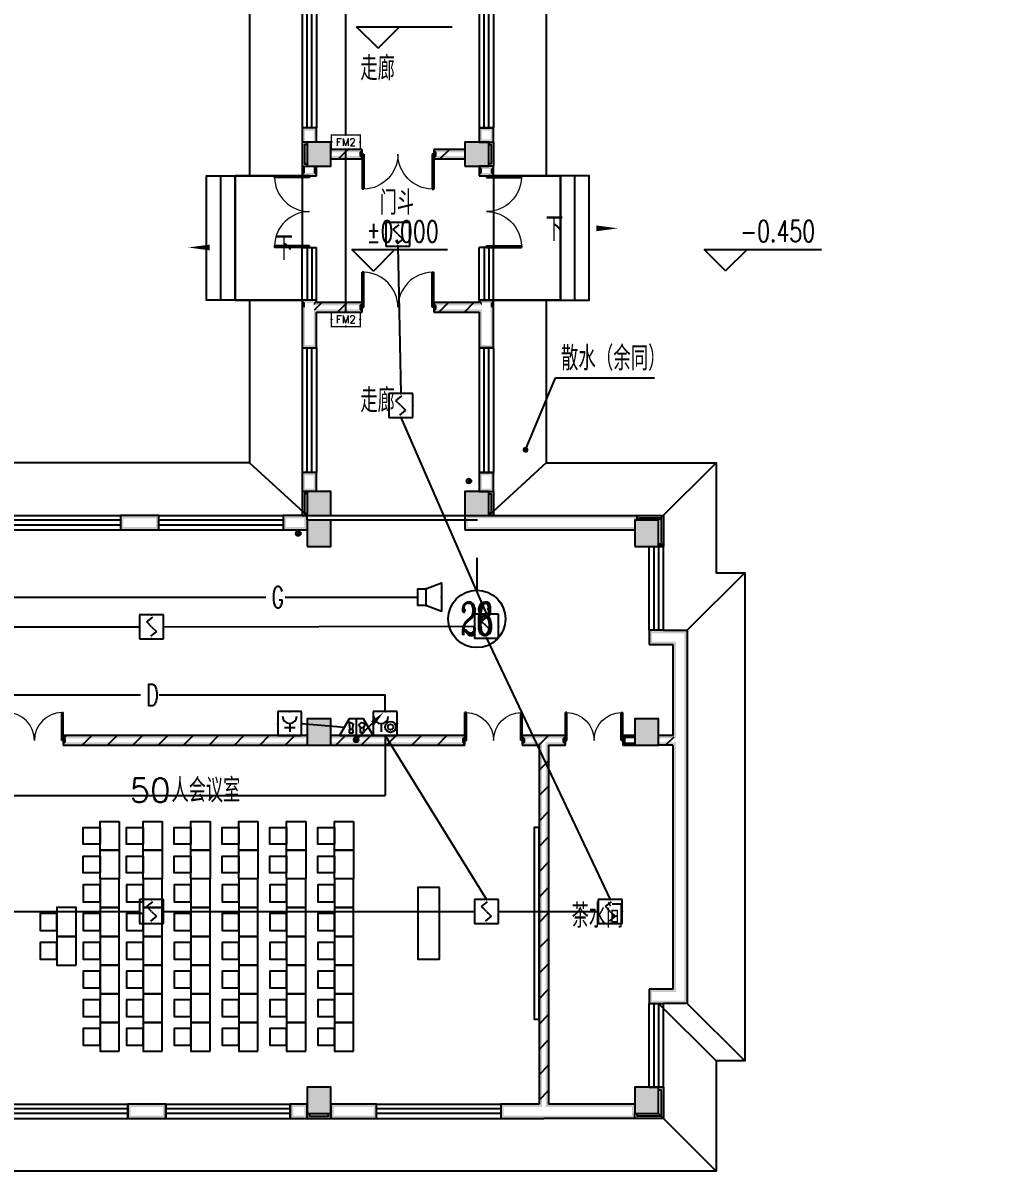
# Model space of a CAD drawing. Extents: x 101023 to 279373, y -114511 to 293844.
# Drawn here: x 221340 to 241580, y -96566 to -72574 of the extents above; entities that cross this region are included whole.
import ezdxf
from ezdxf.enums import TextEntityAlignment as Align

# ---------------------------------------------------------------- set-up
doc = ezdxf.new("R2010")
doc.units = 0
doc.header["$LTSCALE"] = 1000
doc.header["$MEASUREMENT"] = 0
for name, color, linetype in [('A-FLOR-STRS', 51, 'Continuous'), ('A-WALL-PATT', 252, 'Continuous'), ('AXIS', 3, 'Continuous'), ('AXIS_TEXT', 7, 'Continuous'), ('COLUMN', 2, 'Continuous'), ('DIM_ELEV', 3, 'Continuous'), ('DIM_LEAD', 3, 'Continuous'), ('DIM_SYMB', 3, 'Continuous'), ('EQUIP-广播', 3, 'Continuous'), ('EQUIP-消防', 3, 'Continuous'), ('LWIRE', 4, 'Continuous'), ('PUB_HATCH', 8, 'Continuous'), ('PUB_TEXT', 7, 'Continuous'), ('PUB_WALL', 2, 'Continuous'), ('SIG_TEXT', 7, 'Continuous'), ('STAIR', 2, 'Continuous'), ('WALL', 2, 'Continuous'), ('WINDOW', 2, 'Continuous'), ('WIRE-消防', 1, 'Continuous'), ('家具', 8, 'Continuous'), ('排水', 153, 'Continuous'), ('看线', 30, 'Continuous')]:
    doc.layers.add(name, color=color, linetype=linetype)
doc.styles.add('_TCH_AXIS', font='COMPLEX', dxfattribs={"bigfont": 'GBCBIG'})
doc.styles.add('_TCH_DIM', font='simplex.shx', dxfattribs={"bigfont": 'gbcbig.shx'})
doc.styles.add('_TCH_LABEL', font='simplex.shx', dxfattribs={"bigfont": 'gbcbig.shx'})
doc.styles.add('_TEL_DIM', font='simplex.shx', dxfattribs={"width": 0.8, "height": 3.5, "bigfont": 'gbcbig.shx'})
doc.styles.add('COMPLEX', font='COMPLEX')
doc.styles.get("Standard").update_dxf_attribs({"font": 'simplex.shx', "width": 0.8, "bigfont": 'gbcbig.shx'})
pattern_1 = [(45, (-908016.57, -754752.9), (-265.16515, 265.16515), [])]

# ---------------------------------------------------------------- blocks, each defined once
blk = doc.blocks.new('$equip$00002656')
for p, q in [((-0.5, 1), (-0.5, 0)), ((0.5, 1), (-0.5, 1)), ((0.5, 0), (0.5, 1)), ((0, 0.5), (0, 0.15)), ((-0.5, 0), (0.5, 0)), ((-0.219, 0.331), (0.222, 0.331))]:
    blk.add_line(p, q)
at = {"const_width": 0.04}
blk.add_lwpolyline([(-0.5, 1), (0.5, 1), (0.5, 0), (-0.5, 0), (-0.5, 1), (0.5, 1)], dxfattribs=at)
blk.add_arc((0, 0.8), 0.3, 180, 0)
for p in [(0, 1), (-0.5, 0.5), (0.5, 0.5), (0, 0)]:
    blk.add_point(p)
at = {"color": 7, "flags": 1}
for tag, height, p in [('B', 0.4, (0.762, 0.292)), ('A', 0.00002, (0, 0))]:
    blk.add_attdef(tag, text='', height=height, dxfattribs=at).set_placement(p, align=Align.MIDDLE_CENTER)
blk = doc.blocks.new('$equip$00002982')
for p, q in [((0.35, 0.35), (1, 0.6)), ((1, 0.6), (1, -0.6)), ((0, 0.35), (0.35, 0.35)), ((0, 0.35), (0, -0.35)), ((0.35, 0.35), (0.35, -0.35)), ((0.35, -0.35), (0, -0.35)), ((1, -0.6), (0.35, -0.35))]:
    blk.add_line(p, q)
at = {"const_width": 0.04}
blk.add_lwpolyline([(0.35, 0.35), (0, 0.35), (0, -0.35), (0.35, -0.35), (1, -0.6), (1, 0.6), (0.35, 0.35), (0, 0.35)], dxfattribs=at)
for p in [(0, 0), (0.35, 0.35), (1, 0), (0.35, -0.35)]:
    blk.add_point(p)
at = {"color": 7, "style": '_TEL_DIM', "flags": 1}
for tag in ['A', 'REMARK']:
    blk.add_attdef(tag, text='', height=0.00002, dxfattribs=at).set_placement((0, 0), align=Align.MIDDLE_CENTER)
blk = doc.blocks.new('$Equip$00002649')
for p, q in [((-0.5, 0.5), (-0.5, -0.5)), ((0.5, 0.5), (-0.5, 0.5)), ((0.5, -0.5), (0.5, 0.5)), ((-0.2, 0.2), (0.05, 0.4)), ((0, 0), (-0.2, 0.2)), ((0, 0), (0.2, -0.2)), ((0.2, -0.2), (-0.05, -0.4)), ((-0.5, -0.5), (0.5, -0.5))]:
    blk.add_line(p, q)
at = {"const_width": 0.04}
blk.add_lwpolyline([(-0.5, 0.5), (0.5, 0.5), (0.5, -0.5), (-0.5, -0.5), (-0.5, 0.5), (0.5, 0.5)], dxfattribs=at)
for p in [(0, 0.5), (-0.5, 0), (0.5, 0), (0, -0.5)]:
    blk.add_point(p)
at = {"color": 7, "flags": 1}
for tag, height, p in [('A', 0.00002, (0, 0)), ('B', 0.4, (0.762, -0.208))]:
    blk.add_attdef(tag, text='', height=height, dxfattribs=at).set_placement(p, align=Align.MIDDLE_CENTER)
blk = doc.blocks.new('ng')
at = {"layer": '排水'}
for p, q in [((345991, 781358), (346091, 781358)), ((346041, 781408), (346041, 781308))]:
    blk.add_line(p, q, dxfattribs=at)
blk.add_circle((346041, 781358), 50, dxfattribs=at)
blk = doc.blocks.new('雨水管')
at = {"layer": '排水'}
blk.add_blockref('ng', (682384, -122908), dxfattribs=at)
blk = doc.blocks.new('_AXISO')
blk.add_circle((0, 0), 0.5)
at = {"layer": 'AXIS_TEXT', "style": 'COMPLEX', "width": 1.041667}
blk.add_attdef('A', text='', height=0.56, dxfattribs=at).set_placement((-0.25, -0.28), (0.25, -0.28), align=Align.FIT)
blk = doc.blocks.new('ERT')
at = {"layer": 'AXIS'}
blk.add_line((1032158.2, 786805.7), (1032158.2, 786130.2), dxfattribs=at)
ref = blk.add_blockref('_AXISO', (1032158.2, 785530.2), dxfattribs=dict(at, xscale=1200, yscale=1200, zscale=1200))
ref.add_attrib('A', '23', dxfattribs={"layer": 'AXIS_TEXT', "height": 678.82, "style": '_TCH_AXIS', "width": 0.617647}).set_placement((1031818.8, 785190.7), (1032497.6, 785190.7), align=Align.FIT)
blk = doc.blocks.new('123')
at = {"layer": '家具'}
for points in [[(574640, 809993), (574640, 809393), (574240, 809393), (574240, 809993)], [(575540, 809993), (575540, 809393), (575140, 809393), (575140, 809993)], [(576540, 809993), (576540, 809393), (576140, 809393), (576140, 809993)], [(577540, 809993), (577540, 809393), (577140, 809393), (577140, 809993)], [(578540, 809993), (578540, 809393), (578140, 809393), (578140, 809993)], [(579540, 809993), (579540, 809393), (579140, 809393), (579140, 809993)], [(574240, 809868), (574240, 809518), (573890, 809518), (573890, 809868)], [(575140, 809868), (575140, 809518), (574790, 809518), (574790, 809868)], [(576140, 809868), (576140, 809518), (575790, 809518), (575790, 809868)], [(577140, 809868), (577140, 809518), (576790, 809518), (576790, 809868)], [(578140, 809868), (578140, 809518), (577790, 809518), (577790, 809868)], [(579140, 809868), (579140, 809518), (578790, 809518), (578790, 809868)], [(583418, 805865), (583418, 809865), (583318, 809865), (583318, 805865)], [(574240, 809268), (574240, 808918), (573890, 808918), (573890, 809268)], [(574640, 809393), (574640, 808793), (574240, 808793), (574240, 809393)], [(575140, 809268), (575140, 808918), (574790, 808918), (574790, 809268)], [(575540, 809393), (575540, 808793), (575140, 808793), (575140, 809393)], [(576140, 809268), (576140, 808918), (575790, 808918), (575790, 809268)], [(576540, 809393), (576540, 808793), (576140, 808793), (576140, 809393)], [(577140, 809268), (577140, 808918), (576790, 808918), (576790, 809268)], [(577540, 809393), (577540, 808793), (577140, 808793), (577140, 809393)], [(578140, 809268), (578140, 808918), (577790, 808918), (577790, 809268)], [(578540, 809393), (578540, 808793), (578140, 808793), (578140, 809393)], [(579140, 809268), (579140, 808918), (578790, 808918), (578790, 809268)], [(579540, 809393), (579540, 808793), (579140, 808793), (579140, 809393)], [(574640, 808193), (574640, 808793), (574240, 808793), (574240, 808193)], [(575540, 808193), (575540, 808793), (575140, 808793), (575140, 808193)], [(576540, 808193), (576540, 808793), (576140, 808793), (576140, 808193)], [(577540, 808193), (577540, 808793), (577140, 808793), (577140, 808193)], [(578540, 808193), (578540, 808793), (578140, 808793), (578140, 808193)], [(579540, 808193), (579540, 808793), (579140, 808793), (579140, 808193)], [(574240, 808318), (574240, 808668), (573890, 808668), (573890, 808318)], [(575140, 808318), (575140, 808668), (574790, 808668), (574790, 808318)], [(576140, 808318), (576140, 808668), (575790, 808668), (575790, 808318)], [(577140, 808318), (577140, 808668), (576790, 808668), (576790, 808318)], [(578140, 808318), (578140, 808668), (577790, 808668), (577790, 808318)], [(579140, 808318), (579140, 808668), (578790, 808668), (578790, 808318)], [(581335, 808615), (580885, 808615), (580885, 807115), (581335, 807115)], [(573340, 807718), (573340, 808068), (572990, 808068), (572990, 807718)], [(573740, 807593), (573740, 808193), (573340, 808193), (573340, 807593)], [(574240, 807718), (574240, 808068), (573890, 808068), (573890, 807718)], [(574640, 807593), (574640, 808193), (574240, 808193), (574240, 807593)], [(575140, 807718), (575140, 808068), (574790, 808068), (574790, 807718)], [(575540, 807593), (575540, 808193), (575140, 808193), (575140, 807593)], [(576140, 807718), (576140, 808068), (575790, 808068), (575790, 807718)], [(576540, 807593), (576540, 808193), (576140, 808193), (576140, 807593)], [(577140, 807718), (577140, 808068), (576790, 808068), (576790, 807718)], [(577540, 807593), (577540, 808193), (577140, 808193), (577140, 807593)], [(578140, 807718), (578140, 808068), (577790, 808068), (577790, 807718)], [(578540, 807593), (578540, 808193), (578140, 808193), (578140, 807593)], [(579140, 807718), (579140, 808068), (578790, 808068), (578790, 807718)], [(579540, 807593), (579540, 808193), (579140, 808193), (579140, 807593)], [(573740, 806993), (573740, 807593), (573340, 807593), (573340, 806993)], [(574640, 806993), (574640, 807593), (574240, 807593), (574240, 806993)], [(575540, 806993), (575540, 807593), (575140, 807593), (575140, 806993)], [(576540, 806993), (576540, 807593), (576140, 807593), (576140, 806993)], [(577540, 806993), (577540, 807593), (577140, 807593), (577140, 806993)], [(578540, 806993), (578540, 807593), (578140, 807593), (578140, 806993)], [(579540, 806993), (579540, 807593), (579140, 807593), (579140, 806993)], [(573340, 807118), (573340, 807468), (572990, 807468), (572990, 807118)], [(574240, 807118), (574240, 807468), (573890, 807468), (573890, 807118)], [(575140, 807118), (575140, 807468), (574790, 807468), (574790, 807118)], [(576140, 807118), (576140, 807468), (575790, 807468), (575790, 807118)], [(577140, 807118), (577140, 807468), (576790, 807468), (576790, 807118)], [(578140, 807118), (578140, 807468), (577790, 807468), (577790, 807118)], [(579140, 807118), (579140, 807468), (578790, 807468), (578790, 807118)], [(574240, 806518), (574240, 806868), (573890, 806868), (573890, 806518)], [(574640, 806393), (574640, 806993), (574240, 806993), (574240, 806393)], [(575140, 806518), (575140, 806868), (574790, 806868), (574790, 806518)], [(575540, 806393), (575540, 806993), (575140, 806993), (575140, 806393)], [(576140, 806518), (576140, 806868), (575790, 806868), (575790, 806518)], [(576540, 806393), (576540, 806993), (576140, 806993), (576140, 806393)], [(577140, 806518), (577140, 806868), (576790, 806868), (576790, 806518)], [(577540, 806393), (577540, 806993), (577140, 806993), (577140, 806393)], [(578140, 806518), (578140, 806868), (577790, 806868), (577790, 806518)], [(578540, 806393), (578540, 806993), (578140, 806993), (578140, 806393)], [(579140, 806518), (579140, 806868), (578790, 806868), (578790, 806518)], [(579540, 806393), (579540, 806993), (579140, 806993), (579140, 806393)], [(574640, 805793), (574640, 806393), (574240, 806393), (574240, 805793)], [(575540, 805793), (575540, 806393), (575140, 806393), (575140, 805793)], [(576540, 805793), (576540, 806393), (576140, 806393), (576140, 805793)], [(577540, 805793), (577540, 806393), (577140, 806393), (577140, 805793)], [(578540, 805793), (578540, 806393), (578140, 806393), (578140, 805793)], [(579540, 805793), (579540, 806393), (579140, 806393), (579140, 805793)], [(574240, 805918), (574240, 806268), (573890, 806268), (573890, 805918)], [(575140, 805918), (575140, 806268), (574790, 806268), (574790, 805918)], [(576140, 805918), (576140, 806268), (575790, 806268), (575790, 805918)], [(577140, 805918), (577140, 806268), (576790, 806268), (576790, 805918)], [(578140, 805918), (578140, 806268), (577790, 806268), (577790, 805918)], [(579140, 805918), (579140, 806268), (578790, 806268), (578790, 805918)], [(574240, 805318), (574240, 805668), (573890, 805668), (573890, 805318)], [(574640, 805193), (574640, 805793), (574240, 805793), (574240, 805193)], [(575140, 805318), (575140, 805668), (574790, 805668), (574790, 805318)], [(575540, 805193), (575540, 805793), (575140, 805793), (575140, 805193)], [(576140, 805318), (576140, 805668), (575790, 805668), (575790, 805318)], [(576540, 805193), (576540, 805793), (576140, 805793), (576140, 805193)], [(577140, 805318), (577140, 805668), (576790, 805668), (576790, 805318)], [(577540, 805193), (577540, 805793), (577140, 805793), (577140, 805193)], [(578140, 805318), (578140, 805668), (577790, 805668), (577790, 805318)], [(578540, 805193), (578540, 805793), (578140, 805793), (578140, 805193)], [(579140, 805318), (579140, 805668), (578790, 805668), (578790, 805318)], [(579540, 805193), (579540, 805793), (579140, 805793), (579140, 805193)]]:
    blk.add_lwpolyline(points, close=True, dxfattribs=at)
blk = doc.blocks.new('$WINLIB2D$00000001')
at = {"color": 0}
for points in [[(-0.5, 0.5), (-0.5, -0.5)], [(-0.5, 0.5), (0.5, 0.5)], [(0.5, -0.5), (0.5, 0.5)], [(0.5, 0.1667), (-0.5, 0.1667)], [(0.5, -0.1667), (-0.5, -0.1667)], [(-0.5, -0.5), (0.5, -0.5)]]:
    blk.add_lwpolyline(points, dxfattribs=at)
blk = doc.blocks.new('$DorLib2D$00000002')
for p, q in [((-0.5, 0), (-0.5, 0.4875)), ((-0.475, 0.4875), (-0.5, 0.4875)), ((-0.475, 0), (-0.475, 0.4875)), ((0.475, 0), (0.475, 0.4875)), ((0.475, 0.4875), (0.5, 0.4875)), ((0.5, 0), (0.5, 0.4875)), ((-0.5, 0), (-0.475, 0)), ((0.5, 0), (0.475, 0))]:
    blk.add_line(p, q)
at = {"lineweight": 13}
for centre, start, end in [((-0.4875, 0), 0, 88.53072), ((0.4875, 0), 91.46928, 180)]:
    blk.add_arc(centre, 0.4875, start, end, dxfattribs=at)
blk = doc.blocks.new('_FZH')
blk.add_lwpolyline([(-0.5, -0.5), (0.5, -0.5), (0.5, 0.5), (-0.5, 0.5)], close=True)
at = {"layer": 'PUB_HATCH'}
blk.add_solid([(-0.5, -0.5), (0.5, -0.5), (-0.5, 0.5), (0.5, 0.5)], dxfattribs=at)
blk = doc.blocks.new('A$C40CE5D7B')
at = {"layer": 'A-WALL-PATT'}
h = blk.add_hatch(dxfattribs=at)
h.set_pattern_fill('普通砖', color=256, scale=150, style=0)
h.set_pattern_definition(pattern_1)
h.paths.add_polyline_path([(111450, 40320), (111450, 40120), (112100, 40120), (112100, 40320)])
h = blk.add_hatch(dxfattribs=at)
h.set_pattern_fill('普通砖', color=256, scale=150, style=0)
h.set_pattern_definition(pattern_1)
h.paths.add_polyline_path([(114250, 40120), (114250, 40320), (113600, 40320), (113600, 40120)])
h = blk.add_hatch(dxfattribs=at)
h.set_pattern_fill('普通砖', color=256, scale=150, style=0)
h.set_pattern_definition(pattern_1)
h.paths.add_polyline_path([(111050, 37020), (111150, 36920), (112100, 36920), (112100, 37120), (111150, 37120)])
h = blk.add_hatch(dxfattribs=at)
h.set_pattern_fill('普通砖', color=256, scale=150, style=0)
h.set_pattern_definition(pattern_1)
h.paths.add_polyline_path([(114650, 37020), (114550, 37120), (113600, 37120), (113600, 36920), (114550, 36920)])
h = blk.add_hatch(dxfattribs=at)
h.set_pattern_fill('普通砖', color=256, scale=150, style=0)
h.set_pattern_definition(pattern_1)
h.paths.add_polyline_path([(110950, 27870), (110950, 28070), (105850, 28070), (105850, 27870)])
h = blk.add_hatch(dxfattribs=at)
h.set_pattern_fill('普通砖', color=256, scale=150, style=0)
h.set_pattern_definition(pattern_1)
h.paths.add_polyline_path([(111450, 28070), (111450, 27870), (114250, 27870), (114250, 28070)])
h = blk.add_hatch(dxfattribs=at)
h.set_pattern_fill('普通砖', color=256, scale=150, style=0)
h.set_pattern_definition(pattern_1)
h.paths.add_polyline_path([(115900, 27937), (115900, 28070), (115450, 28070), (115450, 27870), (115800, 27870), (115860, 27930)])
h = blk.add_hatch(dxfattribs=at)
h.set_pattern_fill('普通砖', color=256, scale=150, style=0)
h.set_pattern_definition(pattern_1)
h.paths.add_polyline_path([(115900, 27937), (115860, 27930), (115800, 27870), (115800, 20370), (115900, 20270), (116000, 20370), (116000, 27870), (115940, 27930)])
h = blk.add_hatch(dxfattribs=at)
h.set_pattern_fill('普通砖', color=256, scale=150, style=0)
h.set_pattern_definition(pattern_1)
h.paths.add_polyline_path([(115940, 27930), (116000, 27870), (116350, 27870), (116350, 28070), (115900, 28070), (115900, 27937)])
h = blk.add_hatch(dxfattribs=at)
h.set_pattern_fill('普通砖', color=256, scale=150, style=0)
h.set_pattern_definition(pattern_1)
h.paths.add_polyline_path([(117800, 27870), (117800, 28070), (117550, 28070), (117550, 27870)])
h = blk.add_hatch(dxfattribs=at)
h.set_pattern_fill('普通砖', color=256, scale=150, style=0)
h.set_pattern_definition(pattern_1)
h.paths.add_polyline_path([(118300, 28070), (118300, 27870), (118600, 27870), (118700, 27970), (118600, 28070)])
at = {"layer": 'PUB_WALL'}
for points in [[(111150, 40770), (110850, 40770), (110910, 40710), (111090, 40710)], [(110850, 40770), (110850, 40470), (110910, 40470), (110910, 40710)], [(111150, 40470), (111150, 40770), (111090, 40710), (111090, 40470)], [(114850, 40770), (114550, 40770), (114610, 40710), (114790, 40710)], [(114550, 40770), (114550, 40470), (114610, 40530), (114610, 40710)], [(114850, 40470), (114850, 40770), (114790, 40710), (114790, 40530)], [(111450, 40470), (110950, 40470), (111010, 40410), (111390, 40410)], [(110950, 40470), (110950, 39970), (111010, 40030), (111010, 40410)], [(111450, 39970), (111450, 40470), (111390, 40410), (111390, 40030)], [(111450, 40320), (111450, 40260), (112040, 40260), (112100, 40320)], [(112100, 40120), (112100, 40320), (112040, 40260), (112040, 40180)], [(114250, 40260), (114250, 40320), (113600, 40320), (113660, 40260)], [(113600, 40320), (113600, 40120), (113660, 40180), (113660, 40260)], [(114750, 40470), (114250, 40470), (114310, 40410), (114690, 40410)], [(114250, 40470), (114250, 39970), (114310, 40030), (114310, 40410)], [(114550, 40470), (114850, 40470), (114790, 40530), (114610, 40530)], [(114750, 39970), (114750, 40470), (114690, 40410), (114690, 40030)], [(111450, 40180), (111450, 40120), (112100, 40120), (112040, 40180)], [(114250, 40120), (114250, 40180), (113660, 40180), (113600, 40120)], [(110850, 39970), (110850, 39770), (110910, 39830), (110910, 39970)], [(110850, 39770), (111150, 39770), (111090, 39830), (110910, 39830)], [(110950, 39970), (111450, 39970), (111390, 40030), (111010, 40030)], [(111150, 39770), (111150, 39970), (111090, 39970), (111090, 39830)], [(114250, 39970), (114750, 39970), (114690, 40030), (114310, 40030)], [(114550, 39970), (114550, 39770), (114610, 39830), (114610, 39910)], [(114850, 39970), (114550, 39970), (114610, 39910), (114790, 39910)], [(114550, 39770), (114850, 39770), (114790, 39830), (114610, 39830)], [(114850, 39770), (114850, 39970), (114790, 39910), (114790, 39830)], [(111150, 37170), (110850, 37170), (110910, 37110), (111090, 37110)], [(110850, 37170), (110850, 37020), (110910, 37020), (110910, 37110)], [(110850, 37020), (110850, 36170), (110910, 36230), (110910, 37020)], [(111150, 37120), (111150, 37170), (111090, 37110), (111090, 37060)], [(112100, 37120), (111150, 37120), (111090, 37060), (112040, 37060)], [(111150, 36920), (112100, 36920), (112040, 36980), (111090, 36980)], [(111150, 36170), (111150, 36920), (111090, 36980), (111090, 36230)], [(112100, 36920), (112100, 37120), (112040, 37060), (112040, 36980)], [(114550, 37120), (113600, 37120), (113660, 37060), (114610, 37060)], [(113600, 37120), (113600, 36920), (113660, 36980), (113660, 37060)], [(113600, 36920), (114550, 36920), (114610, 36980), (113660, 36980)], [(114850, 37170), (114550, 37170), (114610, 37110), (114790, 37110)], [(114550, 37170), (114550, 37120), (114610, 37060), (114610, 37110)], [(114550, 36920), (114550, 36170), (114610, 36230), (114610, 36980)], [(114850, 37020), (114850, 37170), (114790, 37110), (114790, 37020)], [(114850, 36170), (114850, 37020), (114790, 37020), (114790, 36230)], [(110850, 36170), (111150, 36170), (111090, 36230), (110910, 36230)], [(114550, 36170), (114850, 36170), (114790, 36230), (114610, 36230)], [(111150, 33570), (110850, 33570), (110910, 33510), (111090, 33510)], [(110850, 33570), (110850, 33170), (110910, 33230), (110910, 33510)], [(111150, 33170), (111150, 33570), (111090, 33510), (111090, 33230)], [(114850, 33570), (114550, 33570), (114610, 33510), (114790, 33510)], [(114550, 33570), (114550, 33170), (114610, 33230), (114610, 33510)], [(114850, 33170), (114850, 33570), (114790, 33510), (114790, 33230)], [(110850, 33170), (111150, 33170), (111090, 33230), (110910, 33230)], [(111450, 33170), (110950, 33170), (111010, 33110), (111390, 33110)], [(110950, 33170), (110950, 32670), (111010, 32730), (111010, 33110)], [(111450, 32670), (111450, 33170), (111390, 33110), (111390, 32730)], [(114750, 33170), (114250, 33170), (114310, 33110), (114690, 33110)], [(114250, 33170), (114250, 32670), (114310, 32730), (114310, 33110)], [(114550, 33170), (114850, 33170), (114790, 33230), (114610, 33230)], [(114750, 32670), (114750, 33170), (114690, 33110), (114690, 32730)], [(107850, 32670), (107050, 32670), (107110, 32610), (107790, 32610)], [(107050, 32670), (107050, 32370), (107110, 32430), (107110, 32610)], [(107850, 32370), (107850, 32670), (107790, 32610), (107790, 32430)], [(110950, 32670), (110450, 32670), (110510, 32610), (110890, 32610)], [(110450, 32670), (110450, 32370), (110510, 32430), (110510, 32610)], [(110950, 32370), (110950, 32570), (110950, 32570), (110950, 32670), (110890, 32610), (110890, 32430)], [(110950, 32670), (111450, 32670), (111390, 32730), (111010, 32730)], [(114250, 32670), (114750, 32670), (114690, 32730), (114310, 32730)], [(114250, 32670), (114250, 32610), (117850, 32610), (117850, 32670)], [(114250, 32670), (114250, 32370), (114310, 32370), (114310, 32670)], [(117800, 32370), (117800, 32570), (117850, 32570), (117850, 32670), (117790, 32670), (117790, 32370)], [(107050, 32370), (107850, 32370), (107790, 32430), (107110, 32430)], [(110950, 32370), (110950, 32370), (110890, 32430), (110510, 32430), (110450, 32370)], [(111450, 32570), (110950, 32570), (111010, 32510), (111390, 32510)], [(110950, 32570), (110950, 32020), (111010, 32080), (111010, 32510)], [(111450, 32020), (111450, 32570), (111390, 32510), (111390, 32080)], [(117800, 32370), (117800, 32430), (114250, 32430), (114250, 32370)], [(118300, 32570), (117800, 32570), (117860, 32510), (118240, 32510)], [(117800, 32570), (117800, 32020), (117860, 32080), (117860, 32510)], [(118300, 32020), (118300, 32570), (118240, 32510), (118240, 32080)], [(110950, 32020), (111450, 32020), (111390, 32080), (111010, 32080)], [(117800, 32020), (118300, 32020), (118240, 32080), (117860, 32080)], [(118300, 32020), (118100, 32020), (118100, 32020)], [(118300, 32080), (118300, 32020), (118400, 32020), (118400, 32080)], [(118400, 30270), (118100, 30270), (118160, 30210), (118340, 30210)], [(118100, 30270), (118100, 29970), (118160, 30030), (118160, 30210)], [(118400, 30270), (118900, 30270), (118840, 30210), (118340, 30210)], [(118900, 30270), (118900, 27970), (118840, 27970), (118840, 30210)], [(118100, 29970), (118600, 29970), (118660, 30030), (118160, 30030)], [(118600, 29970), (118600, 28070), (118660, 28010), (118660, 30030)], [(111450, 28420), (110950, 28420), (111010, 28360), (111390, 28360)], [(110950, 28420), (110950, 27870), (111010, 27930), (111010, 28360)], [(111450, 27870), (111450, 28420), (111390, 28360), (111390, 27930)], [(118300, 28420), (117800, 28420), (117860, 28360), (118240, 28360)], [(117800, 28420), (117800, 27870), (117860, 27930), (117860, 28360)], [(118300, 27870), (118300, 28420), (118240, 28360), (118240, 27930)], [(110950, 28010), (110950, 28070), (105850, 28070), (105910, 28010)], [(105850, 28070), (105850, 27870), (105910, 27930), (105910, 28010)], [(110950, 27870), (110950, 27930), (105910, 27930), (105850, 27870)], [(110950, 27870), (111450, 27870), (111390, 27930), (111010, 27930)], [(111450, 28070), (111450, 28010), (114190, 28010), (114250, 28070)], [(111450, 27930), (111450, 27870), (114250, 27870), (114190, 27930)], [(114250, 27870), (114250, 28070), (114190, 28010), (114190, 27930)], [(115900, 28070), (115450, 28070), (115510, 28010), (115900, 28010)], [(115450, 28070), (115450, 27870), (115510, 27930), (115510, 28010)], [(115450, 27870), (115800, 27870), (115860, 27930), (115510, 27930)], [(115800, 27870), (115800, 20370), (115860, 20310), (115860, 27930)], [(116350, 28070), (115900, 28070), (115900, 28010), (116290, 28010)], [(116000, 27870), (116000, 20370), (115940, 20310), (115940, 27930)], [(116000, 27870), (116350, 27870), (116290, 27930), (115940, 27930)], [(116350, 27870), (116350, 28070), (116290, 28010), (116290, 27930)], [(117800, 28010), (117800, 28070), (117550, 28070), (117610, 28010)], [(117550, 28070), (117550, 27870), (117610, 27930), (117610, 28010)], [(117800, 27870), (117800, 27930), (117610, 27930), (117550, 27870)], [(117800, 27870), (118300, 27870), (118240, 27930), (117860, 27930)], [(118300, 28070), (118300, 28010), (118660, 28010), (118600, 28070)], [(118300, 27930), (118300, 27870), (118600, 27870), (118660, 27930)], [(118600, 27870), (118600, 22770), (118660, 22710), (118660, 27930)], [(118900, 27970), (118900, 22470), (118840, 22530), (118840, 27970)], [(118100, 22770), (118100, 22470), (118160, 22530), (118160, 22710)], [(118600, 22770), (118100, 22770), (118160, 22710), (118660, 22710)], [(118100, 22470), (118400, 22470), (118340, 22530), (118160, 22530)], [(118900, 22470), (118400, 22470), (118340, 22530), (118840, 22530)], [(111450, 20720), (110950, 20720), (111010, 20660), (111390, 20660)], [(110950, 20720), (110950, 20170), (111010, 20230), (111010, 20660)], [(111450, 20170), (111450, 20720), (111390, 20660), (111390, 20230)], [(118300, 20720), (117800, 20720), (117860, 20660), (118240, 20660)], [(117800, 20720), (117800, 20170), (117860, 20230), (117860, 20660)], [(118300, 20170), (118300, 20720), (118240, 20660), (118240, 20230)], [(108000, 20370), (107200, 20370), (107260, 20310), (107940, 20310)], [(107200, 20370), (107200, 20070), (107260, 20130), (107260, 20310)], [(108000, 20070), (108000, 20370), (107940, 20310), (107940, 20130)], [(110950, 20370), (110600, 20370), (110660, 20310), (110890, 20310)], [(110600, 20370), (110600, 20070), (110660, 20130), (110660, 20310)], [(110950, 20070), (110950, 20370), (110890, 20310), (110890, 20130)], [(110950, 20170), (111450, 20170), (111390, 20230), (111010, 20230)], [(112400, 20370), (111450, 20370), (111510, 20310), (112340, 20310)], [(111450, 20370), (111450, 20070), (111510, 20130), (111510, 20310)], [(112400, 20070), (112400, 20370), (112340, 20310), (112340, 20130)], [(115800, 20370), (115000, 20370), (115060, 20310), (115860, 20310)], [(115000, 20370), (115000, 20070), (115060, 20130), (115060, 20310)], [(117800, 20310), (117800, 20370), (116000, 20370), (115940, 20310)], [(117800, 20170), (117800, 20370), (117740, 20370), (117740, 20070), (117800, 20070)], [(117800, 20170), (118300, 20170), (118240, 20230), (117860, 20230)], [(107200, 20070), (108000, 20070), (107940, 20130), (107260, 20130)], [(110600, 20070), (110950, 20070), (110890, 20130), (110660, 20130)], [(111450, 20070), (112400, 20070), (112340, 20130), (111510, 20130)], [(115000, 20070), (115900, 20070), (115900, 20130), (115060, 20130)], [(117800, 20070), (117800, 20130), (115900, 20130), (115900, 20070)]]:
    blk.add_hatch(color=256, dxfattribs=at).paths.add_polyline_path(points)
for points in [[(110950, 40470), (110850, 40470), (110850, 39970), (110950, 39970)], [(110950, 40420), (110900, 40420), (110900, 40020), (110950, 40020)], [(114750, 40470), (114850, 40470), (114850, 39970), (114750, 39970)], [(114750, 40420), (114800, 40420), (114800, 40020), (114750, 40020)], [(110850, 39770), (109450, 39770), (109450, 37170), (110850, 37170)], [(114850, 39770), (116250, 39770), (116250, 37170), (114850, 37170)], [(110950, 33170), (110850, 33170), (110850, 32670), (110950, 32670)], [(110950, 33120), (110900, 33120), (110900, 32720), (110950, 32720)], [(114750, 33170), (114850, 33170), (114850, 32670), (114750, 32670)], [(114750, 33120), (114800, 33120), (114800, 32720), (114750, 32720)], [(117850, 32570), (117850, 32670), (118400, 32670), (118400, 32020), (118300, 32020)], [(117900, 32570), (117900, 32620), (118350, 32620), (118350, 32070), (118300, 32070)], [(118300, 20720), (118400, 20720), (118400, 20070), (117800, 20070), (117800, 20170)], [(118300, 20670), (118350, 20670), (118350, 20120), (117850, 20120), (117850, 20170)], [(110950, 20170), (110950, 20070), (111450, 20070), (111450, 20170)], [(111000, 20170), (111000, 20120), (111400, 20120), (111400, 20170)]]:
    blk.add_lwpolyline(points)
at = {"layer": 'A-FLOR-STRS'}
for p, q in [((109150, 37170), (109150, 39770)), ((109450, 37170), (109450, 39770)), ((116250, 37170), (116250, 39770)), ((116550, 37170), (116550, 39770))]:
    blk.add_line(p, q, dxfattribs=at)
for points in [[(110950, 37170), (108850, 37170), (108850, 39770), (110950, 39770)], [(114750, 37170), (116850, 37170), (116850, 39770), (114750, 39770)]]:
    blk.add_lwpolyline(points, dxfattribs=at)
at = {"layer": 'AXIS'}
blk.add_line((114500, 31784), (114500, 31108), dxfattribs=at)
at = {"layer": 'DIM_ELEV'}
for p, q in [((112435, 42433), (111985, 42883)), ((111985, 42883), (113986, 42883)), ((112435, 42433), (112885, 42883)), ((112336, 37775), (111886, 38225)), ((111886, 38225), (113886, 38225)), ((112336, 37775), (112786, 38225)), ((119701, 37781), (119251, 38231)), ((119251, 38231), (121702, 38231)), ((119701, 37781), (120151, 38231))]:
    blk.add_line(p, q, dxfattribs=at)
at = {"layer": 'DIM_LEAD'}
for p, q in [((115517, 34042), (116147, 35544)), ((116147, 35544), (118211, 35544))]:
    blk.add_line(p, q, dxfattribs=at)
at = {"layer": 'DIM_LEAD', "const_width": 60}
blk.add_lwpolyline([(115506, 34014, 1), (115529, 34070, 1)], format="xyb", close=True, dxfattribs=at)
at = {"layer": 'DIM_SYMB'}
for points in [[(116382, 38670, 0, 0, 0), (117451, 38670, 0, 120, 0), (117001, 38670, 0, 0, 0)], [(110134, 38270, 0, 0, 0), (108466, 38270, 0, 120, 0), (108916, 38270, 0, 0, 0)]]:
    blk.add_lwpolyline(points, format="xyseb", dxfattribs=at)
at = {"layer": 'WALL'}
for p, q in [((111150, 40770), (110850, 40770)), ((110850, 40770), (110850, 40470)), ((111150, 40470), (111150, 40770)), ((114850, 40770), (114550, 40770)), ((114550, 40770), (114550, 40470)), ((114850, 40470), (114850, 40770)), ((112100, 40320), (111450, 40320)), ((112100, 40120), (112100, 40320)), ((114250, 40320), (113600, 40320)), ((113600, 40320), (113600, 40120)), ((114550, 40470), (114850, 40470)), ((111450, 40120), (112100, 40120)), ((113600, 40120), (114250, 40120)), ((110850, 39970), (110850, 39770)), ((111150, 39770), (111150, 39970)), ((114550, 39970), (114550, 39770)), ((114850, 39970), (114550, 39970)), ((114850, 39770), (114850, 39970)), ((110850, 39770), (111150, 39770)), ((114550, 39770), (114850, 39770)), ((111150, 37170), (110850, 37170)), ((110850, 37170), (110850, 37020)), ((110850, 37020), (110850, 36170)), ((111150, 37120), (111150, 37170)), ((112100, 37120), (111150, 37120)), ((112100, 36920), (112100, 37120)), ((114550, 37120), (113600, 37120)), ((113600, 37120), (113600, 36920)), ((114850, 37170), (114550, 37170)), ((114550, 37170), (114550, 37120)), ((114850, 37020), (114850, 37170)), ((114850, 36170), (114850, 37020)), ((111150, 36920), (112100, 36920)), ((111150, 36170), (111150, 36920)), ((113600, 36920), (114550, 36920)), ((114550, 36920), (114550, 36170)), ((110850, 36170), (111150, 36170)), ((114550, 36170), (114850, 36170)), ((111150, 33570), (110850, 33570)), ((110850, 33570), (110850, 33170)), ((111150, 33170), (111150, 33570)), ((114850, 33570), (114550, 33570)), ((114550, 33570), (114550, 33170)), ((114850, 33170), (114850, 33570)), ((110850, 33170), (110950, 33170)), ((114550, 33170), (114850, 33170)), ((107850, 32670), (107050, 32670)), ((107050, 32670), (107050, 32370)), ((107850, 32370), (107850, 32670)), ((110950, 32670), (110450, 32670)), ((110450, 32670), (110450, 32370)), ((110950, 32570), (110950, 32670)), ((114250, 32670), (117850, 32670)), ((114250, 32670), (114250, 32370)), ((117850, 32670), (117850, 32570)), ((107050, 32370), (107850, 32370)), ((110450, 32370), (110950, 32370)), ((114250, 32370), (117800, 32370)), ((118300, 32020), (118400, 32020)), ((118400, 30270), (118100, 30270)), ((118100, 30270), (118100, 29970)), ((118400, 30270), (118900, 30270)), ((118900, 30270), (118900, 27970)), ((118100, 29970), (118600, 29970)), ((118600, 29970), (118600, 28070)), ((110950, 28070), (105850, 28070)), ((105850, 28070), (105850, 27870)), ((105850, 27870), (110950, 27870)), ((114250, 28070), (111450, 28070)), ((111450, 27870), (114250, 27870)), ((114250, 27870), (114250, 28070)), ((115900, 28070), (115450, 28070)), ((115450, 28070), (115450, 27870)), ((115450, 27870), (115800, 27870)), ((115800, 27870), (115800, 20370)), ((116350, 28070), (115900, 28070)), ((116000, 27870), (116000, 20370)), ((116000, 27870), (116350, 27870)), ((116350, 27870), (116350, 28070)), ((117800, 28070), (117550, 28070)), ((117550, 28070), (117550, 27870)), ((117550, 27870), (117800, 27870)), ((118600, 28070), (118300, 28070)), ((118600, 27870), (118300, 27870)), ((118600, 27870), (118600, 22770)), ((118900, 27970), (118900, 22470)), ((118100, 22770), (118100, 22470)), ((118600, 22770), (118100, 22770)), ((118100, 22470), (118400, 22470)), ((118900, 22470), (118400, 22470)), ((118100, 20720), (118400, 20720)), ((108000, 20370), (107200, 20370)), ((107200, 20370), (107200, 20070)), ((108000, 20070), (108000, 20370)), ((110950, 20370), (110600, 20370)), ((110600, 20370), (110600, 20070)), ((110950, 20070), (110950, 20370)), ((112400, 20370), (111450, 20370)), ((111450, 20370), (111450, 20070)), ((112400, 20070), (112400, 20370)), ((115800, 20370), (115000, 20370)), ((115000, 20370), (115000, 20070)), ((117800, 20370), (116000, 20370)), ((117800, 20070), (117800, 20170)), ((107200, 20070), (108000, 20070)), ((110600, 20070), (110950, 20070)), ((111450, 20070), (112400, 20070)), ((115000, 20070), (115900, 20070)), ((117800, 20070), (115900, 20070))]:
    blk.add_line(p, q, dxfattribs=at)
at = {"layer": 'WINDOW'}
for p, q in [((110850, 39770), (110850, 38270)), ((114850, 39770), (114850, 38270))]:
    blk.add_line(p, q, dxfattribs=at)
at = {"layer": '排水'}
for p, q in [((109750, 33770), (110950, 32670)), ((115950, 33770), (114750, 32670)), ((119500, 33770), (118300, 32570)), ((120100, 31470), (118900, 30270)), ((119500, 21270), (118300, 22470)), ((120100, 21270), (118900, 22470)), ((119500, 18970), (118300, 20170))]:
    blk.add_line(p, q, dxfattribs=at)
for points in [[(125250, 56420), (125250, 46820), (115950, 46820), (115950, 39770)], [(105700, 46820), (109750, 46820), (109750, 39770)], [(109750, 37170), (109750, 33770), (71550, 33770)], [(115950, 37170), (115950, 33770), (119500, 33770), (119500, 31470), (120100, 31470), (120100, 21270), (119500, 21270), (119500, 18970), (72700, 18970)]]:
    blk.add_lwpolyline(points, dxfattribs=at)
at = {"layer": '看线'}
for p, q in [((111190, 32670), (114510, 32670)), ((114510, 32570), (111190, 32570))]:
    blk.add_line(p, q, dxfattribs=at)
blk.add_blockref('雨水管', (-917658, -626157))
at = {"layer": 'AXIS'}
ref = blk.add_blockref('_AXISO', (114500, 30508), dxfattribs=dict(at, xscale=1200, yscale=1200, zscale=1200))
ref.add_attrib('A', '26', dxfattribs={"layer": 'AXIS_TEXT', "height": 678.8, "style": '_TCH_AXIS', "width": 0.617647}).set_placement((114161, 30169), (114839, 30169), align=Align.FIT)
at = {"layer": 'COLUMN'}
for p, xscale, yscale, zscale in [((111200, 40220), 499.9999996472616, 499.9999998689163, 499.9999998689163), ((118050, 32295), 500.0000002543675, 550.0000000408618, 550.0000000408618)]:
    blk.add_blockref('_FZH', p, dxfattribs=dict(at, xscale=xscale, yscale=yscale, zscale=zscale))
for p, xscale, yscale, zscale, rotation in [((114500, 40220), 500.0000001277076, 499.9999996821862, 499.9999996821862, 1.858291701444849e-08), ((111200, 32920), 499.9999995385297, 500.0000001511071, 500.0000001511071, 7.630601970416214e-09), ((114500, 32920), 499.9999999864958, 500.0000001558801, 500.0000001558801, 1.276658405445067e-08), ((111200, 32295), 499.9999999284046, 550.0000002196757, 550.0000002196757, 359.9999999853124), ((111200, 28145), 499.9062500215368, 550.0000000528526, 550.0000000528526, 359.9999999727942), ((118050, 28145), 500.0000000025611, 550.0000000083819, 550.0000000083819, 2.52797040568513e-08), ((111200, 20445), 500.0000000934815, 550.0000002131565, 550.0000002131565, 359.9999999708382), ((118050, 20445), 499.9999999004649, 550.0000001831213, 550.0000001831213, 2.317195037241001e-08)]:
    blk.add_blockref('_FZH', p, dxfattribs=dict(at, xscale=xscale, yscale=yscale, zscale=zscale, rotation=rotation))
at = {"layer": 'WALL'}
blk.add_blockref('ERT', (-917658, -755022), dxfattribs=at)
at = {"layer": 'WINDOW'}
for name, p, xscale, yscale, zscale, rotation in [('$WINLIB2D$00000001', (111000, 42070), -2600, 300, 2600, 90), ('$WINLIB2D$00000001', (114700, 42070), 2600, 300, 2600, 270), ('$DorLib2D$00000002', (112850, 40220), -1500, 1500, -1500, 180), ('$DorLib2D$00000002', (111000, 39020), 1500, 1500, -1500, 90), ('$DorLib2D$00000002', (114700, 39020), -1500, 1500, -1500, 270), ('$WINLIB2D$00000001', (111000, 37720), -1100, 300, -1100, 270), ('$WINLIB2D$00000001', (114700, 37720), 1100, 300.0000000000001, -1100, 90), ('$WINLIB2D$00000001', (111000, 34870), -2600, 300, 2600, 90), ('$WINLIB2D$00000001', (114700, 34870), 2600, 300, 2600, 270), ('$WINLIB2D$00000001', (105750, 32520), -2600, 300, 2600, 180), ('$WINLIB2D$00000001', (109150, 32520), -2600, 300, 2600, 180), ('$WINLIB2D$00000001', (118250, 31145), -1750, 300, -1750, 270.0028732514069), ('$DorLib2D$00000002', (105250, 27970), 1200, 1200, -1200, 4.751093094170886e-12), ('$DorLib2D$00000002', (114850, 27970), -1200, 1200, 1200, 4.242204345136723e-12), ('$DorLib2D$00000002', (116950, 27970), -1200, 1200, 1200, 6.07420384165971e-12), ('$WINLIB2D$00000001', (118250, 21595), -1750, 300, -1750, 270), ('$WINLIB2D$00000001', (105900, 20220), 2600, 300, -2600, 359.999999999924), ('$WINLIB2D$00000001', (109300, 20220), 2600, 300, -2600, 359.999999999924), ('$WINLIB2D$00000001', (113700, 20220), -2600, 300, -2600, 179.9999999999775)]:
    blk.add_blockref(name, p, dxfattribs=dict(at, xscale=xscale, yscale=yscale, zscale=zscale, rotation=rotation))
at = {"layer": 'WINDOW', "xscale": 1500, "yscale": 1500, "zscale": -1500}
blk.add_blockref('$DorLib2D$00000002', (112850, 37020), dxfattribs=at)
at = {"layer": '家具'}
blk.add_blockref('123', (-467618, -783719), dxfattribs=at)
at = {"layer": '排水'}
blk.add_blockref('ng', (-231707, -747969), dxfattribs=at)
at = {"layer": 'DIM_ELEV', "color": 7, "style": '_TCH_DIM', "width": 0.705882}
for s, p in [('%%P0.000', (112191, 38383)), ('-0.450', (120007, 38388))]:
    blk.add_text(s, height=446.2, dxfattribs=at).set_placement(p)
at = {"layer": 'DIM_LEAD', "color": 7, "style": '_TCH_DIM'}
blk.add_text('散水（余同）', height=506.4, dxfattribs=at).set_placement((116258, 35701))
at = {"layer": 'DIM_SYMB', "color": 7, "style": '_TCH_DIM'}
for p in [(115940, 38407), (110292, 38007)]:
    blk.add_text('下', height=506, dxfattribs=at).set_placement(p)
at = {"layer": 'PUB_TEXT'}
for s, p in [('走廊', (112065, 41764)), ('门斗', (112468, 38955)), ('走廊', (112065, 34823)), ('50', (107240, 26677)), ('人会议室', (108115, 26677)), ('茶水间', (116480, 24054))]:
    blk.add_text(s, height=500, dxfattribs=at).set_placement(p)
blk = doc.blocks.new('$equip$00002655')
for p, q in [((-0.5, 1), (-0.5, 0)), ((0.5, 1), (-0.5, 1)), ((0.5, 0), (0.5, 1)), ((-0.169, 0.5), (-0.169, 0.15)), ((-0.5, 0), (0.5, 0))]:
    blk.add_line(p, q)
at = {"const_width": 0.04}
blk.add_lwpolyline([(-0.5, 1), (0.5, 1), (0.5, 0), (-0.5, 0), (-0.5, 1), (0.5, 1)], dxfattribs=at)
for radius in [0.226, 0.113]:
    blk.add_circle((0.227, 0.36), radius)
blk.add_arc((-0.169, 0.8), 0.3, 180, 0)
for p in [(0, 1), (-0.5, 0.5), (0.5, 0.5), (0, 0)]:
    blk.add_point(p)
at = {"color": 7, "flags": 1}
for tag, height, p in [('B', 0.4, (0.762, 0.292)), ('A', 0.00002, (0, 0))]:
    blk.add_attdef(tag, text='', height=height, dxfattribs=at).set_placement(p, align=Align.MIDDLE_CENTER)
blk = doc.blocks.new('$equip$00002679')
for p, q in [((-0.3, 0.699), (-0.703, 0)), ((-0.264, 0.249), (-0.304, 0.569)), ((-0.304, 0.569), (-0.128, 0.489)), ((0.3, 0.699), (-0.3, 0.699)), ((0.3, 0.699), (-0.3, 0.699)), ((-0.128, 0.489), (-0.168, 0.249)), ((0, 0.699), (0, 0)), ((0.703, 0), (0.3, 0.699)), ((-0.703, 0), (0.703, 0)), ((-0.304, 0.249), (-0.304, 0.113)), ((-0.128, 0.249), (-0.304, 0.249)), ((-0.304, 0.113), (-0.128, 0.113)), ((-0.128, 0.113), (-0.128, 0.249)), ((0.174, 0.11), (0.174, 0.338)), ((0.294, 0.11), (0.174, 0.11)), ((0.294, 0.338), (0.294, 0.11))]:
    blk.add_line(p, q)
at = {"const_width": 0.04}
for points in [[(-0.299, 0.699), (0.301, 0.699), (0.703, 0), (-0.702, 0), (-0.299, 0.699), (0.301, 0.699)], [(-0.3, 0.699), (0.3, 0.699), (0.703, 0), (-0.703, 0), (-0.3, 0.699), (0.3, 0.699)]]:
    blk.add_lwpolyline(points, dxfattribs=at)
blk.add_circle((0.234, 0.43), 0.111)
for p in [(0, 0.699), (-0.501, 0.349), (0, 0), (0.502, 0.349)]:
    blk.add_point(p)
at = {"color": 7, "flags": 1}
for tag, height, p in [('B', 0.4, (0.961, 0.299)), ('A', 0.00002, (0, 0))]:
    blk.add_attdef(tag, text='', height=height, dxfattribs=at).set_placement(p, align=Align.MIDDLE_CENTER)
blk = doc.blocks.new('$equip_U$00000233(yyyy)')
at = {"color": 0, "linetype": 'Continuous', "const_width": 0.06}
blk.add_lwpolyline([(0.7, 0.7), (-0.7, 0.7), (-0.7, 0), (0.7, 0)], close=True, dxfattribs=at)
for p in [(0, 0.7), (-0.7, 0.35), (0, 0), (0.7, 0.35)]:
    blk.add_point(p)
at = {"color": 7, "style": '_TCH_LABEL'}
blk.add_attdef('$TEXT$', text='', height=0.36, dxfattribs=at).set_placement((-0.01, 0.325), align=Align.MIDDLE_CENTER)
at = {"color": 7, "style": '_TCH_LABEL', "flags": 1}
blk.add_attdef('A', text='', height=0.000025, dxfattribs=at).set_placement((0, 0), align=Align.MIDDLE_CENTER)
blk = doc.blocks.new('$TelecSys$00000079')
for p, q in [((0.7, 0.7), (0, 0)), ((0.104, 0.104), (0.104, 0.104)), ((-0.104, -0.104), (-0.104, -0.104))]:
    blk.add_line(p, q)
at = {"const_width": 0.142}
blk.add_lwpolyline([(-0.071, 0, 1), (0.071, 0, 1)], format="xyb", close=True, dxfattribs=at)
blk.add_solid([(0.63, 0.77), (0.77, 0.63), (1.15, 1.15)])
at = {"width": 0.8, "flags": 9}
blk.add_attdef('A', (0, 0), '', height=0.00002, dxfattribs=at)

msp = doc.modelspace()

# ---------------------------------------------------------------- linework, layer by layer
at = {"layer": 'WIRE-消防'}
for p, q in [((228091, -74914), (228091, -68968)), ((228091, -78616), (228091, -75216)), ((220780, -86616), (223796, -86616)), ((224191, -86616), (228912, -86616)), ((228912, -86966), (228912, -86616)), ((228912, -87466), (228912, -88715)), ((209711, -88715), (228912, -88715))]:
    msp.add_line(p, q, dxfattribs=at)
at = {"layer": 'WIRE-消防', "linetype": 'Continuous'}
for p, q in [((229180, -77241), (229238, -80319)), ((229238, -80819), (231029, -84929)), ((211946, -84574), (226418, -84574)), ((226824, -84574), (229589, -84574)), ((217279, -85191), (223779, -85191)), ((224279, -85191), (230779, -85179)), ((231029, -85429), (233618, -90891)), ((227167, -87212), (228060, -87291)), ((228912, -87466), (231029, -90891)), ((217279, -91141), (223779, -91141)), ((224279, -91141), (230779, -91141)), ((231279, -91141), (233368, -91141))]:
    msp.add_line(p, q, dxfattribs=at)

# ---------------------------------------------------------------- block references
at = {"color": 3}
ref = msp.add_blockref('$equip_U$00000233(yyyy)', (228091, -75216), dxfattribs=dict(at, xscale=432, yscale=432, zscale=384))
ref.add_attrib('$TEXT$', 'FM2', dxfattribs={"color": 4, "height": 155.5, "style": '_TCH_LABEL'}).set_placement((228092, -75064), align=Align.MIDDLE_CENTER)
ref = msp.add_blockref('$equip_U$00000233(yyyy)', (228091, -78919), dxfattribs=dict(at, xscale=432, yscale=432, zscale=384))
ref.add_attrib('$TEXT$', 'FM2', dxfattribs={"color": 4, "height": 155.5, "style": '_TCH_LABEL'}).set_placement((228092, -78767), align=Align.MIDDLE_CENTER)
at = {"layer": 'EQUIP-广播', "xscale": 500, "yscale": 500, "zscale": 500}
msp.add_blockref('$equip$00002982', (229589, -84574), dxfattribs=at)
at = {"layer": 'EQUIP-消防', "xscale": 500, "yscale": 500, "zscale": 500}
for name, p in [('$Equip$00002649', (229180, -76991)), ('$Equip$00002649', (229238, -80569)), ('$Equip$00002649', (224029, -85191)), ('$Equip$00002649', (231029, -85179)), ('$equip$00002656', (226917, -87462, 0)), ('$equip$00002655', (228912, -87466)), ('$equip$00002679', (228310, -87466)), ('$Equip$00002649', (224029, -91141)), ('$Equip$00002649', (231029, -91141)), ('$Equip$00002649', (233618, -91141))]:
    msp.add_blockref(name, p, dxfattribs=at)
at = {"layer": 'LWIRE', "xscale": 500, "yscale": 500, "zscale": 500}
msp.add_blockref('$TelecSys$00000079', (228306, -87553), dxfattribs=at)
at = {"layer": 'STAIR'}
msp.add_blockref('A$C40CE5D7B', (116330, -115536), dxfattribs=at)

# ---------------------------------------------------------------- texts
at = {"layer": 'SIG_TEXT', "style": '_TEL_DIM', "width": 0.64}
for s, p in [('G', (226538, -84799)), ('D', (223916, -86841))]:
    msp.add_text(s, height=450, dxfattribs=at).set_placement(p)

doc.saveas('drawing.dxf')
